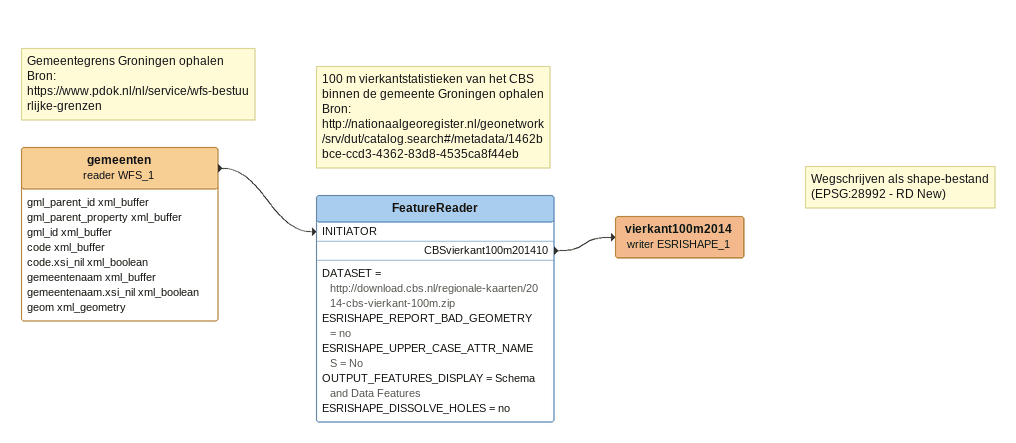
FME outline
Note: Gemeentegrens Groningen ophalen / Bron: https://www.pdok.nl/nl/service/wfs-bestuurlijke-grenzen
gemeenten (reader WFS_1)
    attributes: gml_parent_id xml_buffer, gml_parent_property xml_buffer, gml_id xml_buffer, code xml_buffer, code.xsi_nil xml_boolean, gemeentenaam xml_buffer, gemeentenaam.xsi_nil xml_boolean, geom xml_geometry
    -> FeatureReader [INITIATOR]
Note: 100 m vierkantstatistieken van het CBS binnen de gemeente Groningen ophalen / Bron: http://nationaalgeoregister.nl/geonetwork/srv/dut/catalog.search#/metadata/1462bbce-ccd3-4362-83d8-4535ca8f44eb
FeatureReader
    DATASET = http://download.cbs.nl/regionale-kaarten/2014-cbs-vierkant-100m.zip
    ESRISHAPE_REPORT_BAD_GEOMETRY = no
    ESRISHAPE_UPPER_CASE_ATTR_NAMES = No
    OUTPUT_FEATURES_DISPLAY = Schema and Data Features
    ESRISHAPE_DISSOLVE_HOLES = no
    CBSvierkant100m201410 -> vierkant100m2014 (writer ESRISHAPE_1)
Note: Wegschrijven als shape-bestand / (EPSG:28992 - RD New)
vierkant100m2014 (writer ESRISHAPE_1)
